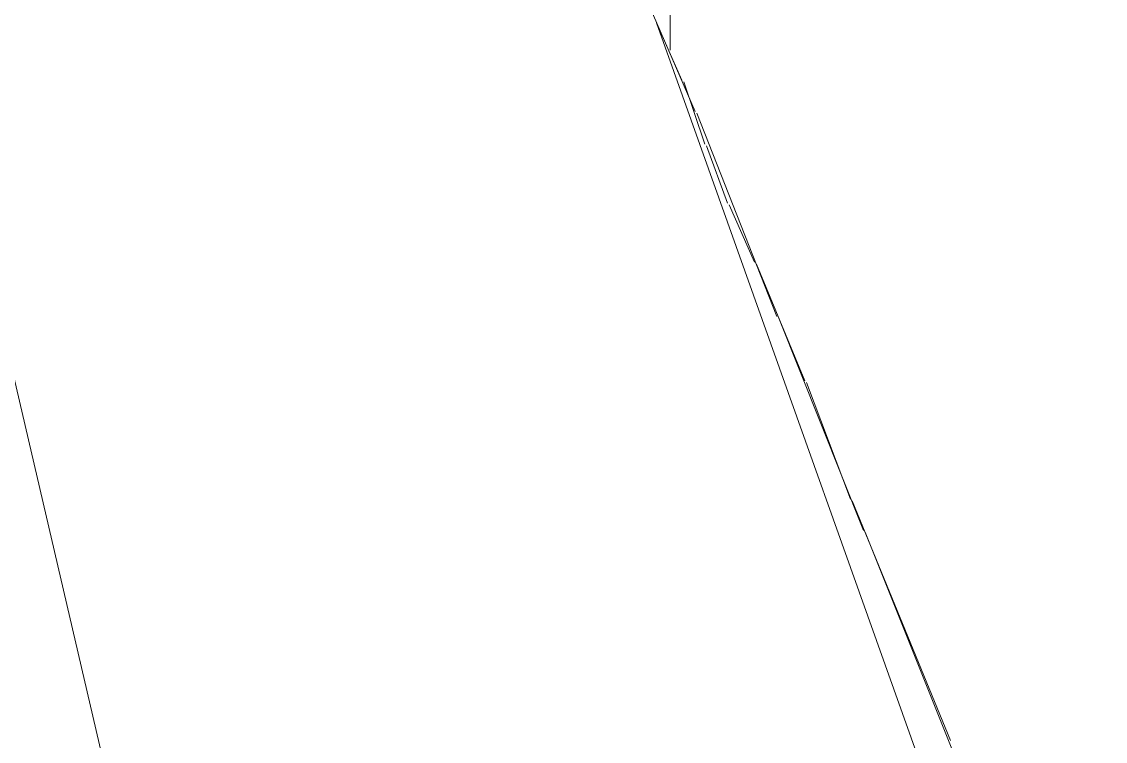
# Model space of a CAD drawing. Header units: millimetres. Extents: x 0 to 297, y 0 to 208.
# Drawn here: x 136.17 to 140.735, y 59.149 to 62.178 of the extents above; entities that cross this region are included whole.
import ezdxf

# ---------------------------------------------------------------- set-up
doc = ezdxf.new("R2010")
doc.units = ezdxf.units.MM

msp = doc.modelspace()

# ---------------------------------------------------------------- hatches: boundary and pattern name
h = msp.add_hatch(color=7)
h.dxf.hatch_style = 2
h.paths.add_polyline_path([(139.006792, 61.885458), (139.006792, 61.71295)])
h = msp.add_hatch(color=7)
h.dxf.hatch_style = 2
h.paths.add_polyline_path([(139.351808, 61.023269), (139.351808, 60.850761)])
h = msp.add_hatch(color=7)
h.dxf.hatch_style = 2
h.paths.add_polyline_path([(139.715875, 60.122275), (139.715875, 59.949767)])

# ---------------------------------------------------------------- linework, layer by layer
at = {"color": 7, "lineweight": 15}
for points in [[(135.48995, 63.45726), (136.731375, 58.13349)], [(139.006792, 61.799204), (138.669536, 62.577432)], [(138.901311, 62.518165), (138.901311, 62.058143)], [(138.843808, 62.173149), (140.734697, 56.870546)], [(138.843808, 62.173149), (138.9507, 61.931849)], [(138.958814, 61.924088), (139.048419, 61.661974)], [(139.351808, 60.937015), (139.013847, 61.792149)], [(139.054769, 61.655624), (139.143669, 61.413265)], [(139.150725, 61.406563), (139.257617, 61.165263)], [(139.265378, 61.157149), (139.468931, 60.666435)], [(139.715875, 60.036021), (139.358864, 60.929607)], [(139.476339, 60.659026), (139.661194, 60.167607)], [(139.667897, 60.160551), (140.082411, 59.152313)], [(140.118394, 59.039424), (139.722931, 60.028965)]]:
    msp.add_lwpolyline(points, dxfattribs=at)

doc.saveas('drawing.dxf')
